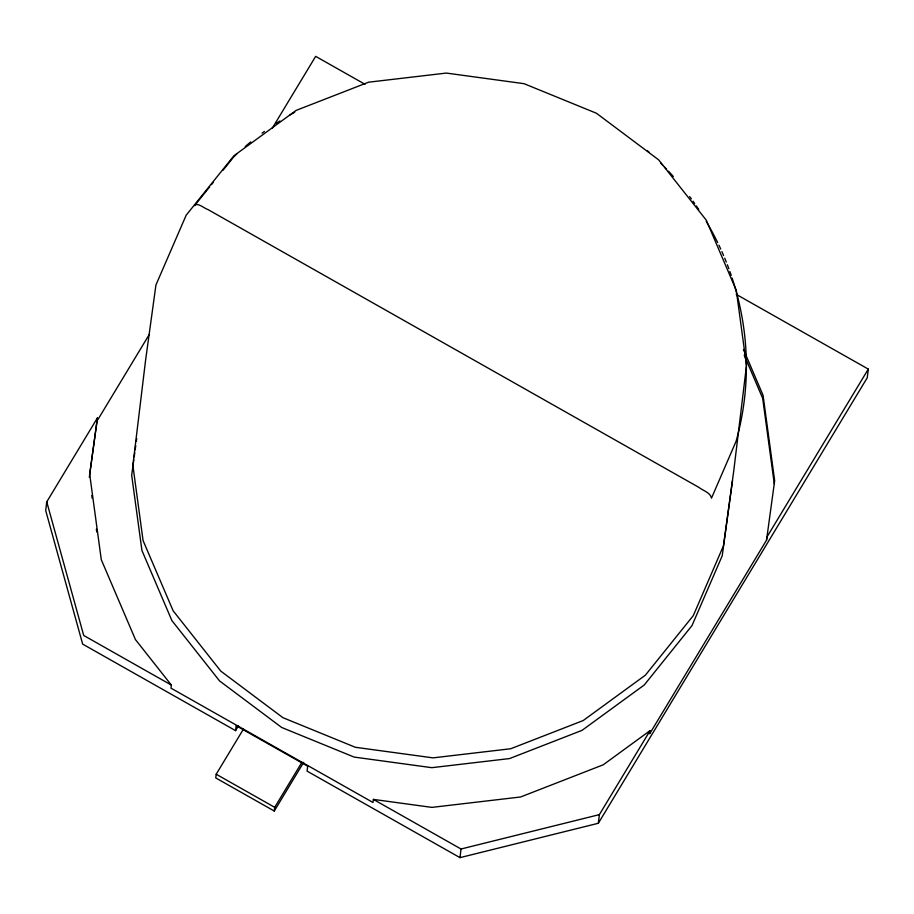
<?xml version="1.0" encoding="UTF-8"?>
<svg xmlns="http://www.w3.org/2000/svg" width="914" height="914" viewBox="0 0 914 914"><rect width="100%" height="100%" fill="white"/><g stroke="black" fill="none" stroke-linecap="round" stroke-linejoin="round"><path stroke-width="1.37" d="M89.321 477.302L97.444 417.881L46.751 501.866L45.7 510.515L82.66 644.107L235.572 730.64L238.508 725.762M97.444 417.881L89.686 474.206L101.294 559.711L135.455 639.594L171.364 685.077L170.998 688.162L373.003 802.481L373.38 799.396L431.922 807.382L520.58 796.985L603.206 764.812L650.083 730.629L649.705 733.725L766.538 540.174L774.661 480.753L763.053 395.259L743.459 349.422M243.387 729.189L216.195 774.227L215.75 777.928L274.269 811.038L303.654 762.356M235.572 730.64L236.166 725.705L307.687 766.172L307.081 771.119L459.993 857.64L598.339 823.263L867.249 377.745L868.3 369.107L736.193 294.342M274.269 811.038L274.714 807.336L301.894 762.299M459.993 857.64L461.033 849.003L373.38 799.396M598.339 823.263L599.39 814.625L650.083 730.629M746.384 366.491L733.725 471.087L723.431 545.887L693.292 615.613L645.364 675.195L583.155 720.563L510.72 748.749L433.019 757.866L355.329 747.275L282.952 717.696L220.811 671.139L173.146 610.803L143.075 540.574L132.873 465.352L145.646 359.785L155.94 284.985L186.159 215.224L233.927 155.768L296.147 110.388L368.593 82.191L446.329 73.074L524.042 83.677L596.454 113.256L658.606 159.824L706.282 220.183L736.227 290.241M766.538 540.174L766.915 537.078L868.3 369.107M133.81 459.708L131.673 475.234L141.944 550.514L171.889 620.572L219.566 680.93L281.729 727.498L354.129 757.078L431.842 767.68L509.578 758.563L582.024 730.366L644.244 684.986L692.024 625.542L722.231 555.769L732.502 480.73M134.198 456.886L134.781 452.647M135.169 449.825L135.752 445.598M136.335 441.359L136.723 438.537M272.303 128.166L315.661 56.36L365.04 84.305M97.067 420.966L149.233 334.535M209.672 186.833L194.568 205.639C197.104 201.788 204.416 208.598 207.981 209.569L698.89 487.379C702.9 490.612 710.578 492.635 711.48 498.176L736.09 441.291A300.592 289.235 6.9 0 0 732.125 278.073M211.454 184.628L213.236 182.412M223.005 170.244L233.676 156.968A300.592 289.235 6.9 0 1 236.76 154.066M461.033 849.003L599.39 814.625M171.364 685.077L83.711 635.47L46.751 501.866M216.195 774.227L274.714 807.336M744.202 355.123L762.687 398.344L774.284 483.837M736.318 290.526L746.498 365.52M91.788 495.514L92.165 498.324M96.358 529.16L96.735 531.959M245.249 146.514A300.592 289.235 6.9 0 1 250.733 141.933M262.078 133.136A300.592 289.235 6.9 0 1 264.409 131.445M276.279 123.31A300.592 289.235 6.9 0 1 279.901 120.979M289.715 115.061A300.592 289.235 6.9 0 1 294.685 112.262M647.203 150.547A300.592 289.235 6.9 0 1 649.317 152.41M660.571 163.012A300.592 289.235 6.9 0 1 662.581 165.034M664.581 167.068A300.592 289.235 6.9 0 1 666.557 169.136M668.522 171.215A300.592 289.235 6.9 0 1 673.355 176.516M689.67 196.567A300.592 289.235 6.9 0 1 691.372 198.886M693.052 201.206A300.592 289.235 6.9 0 1 694.697 203.536M696.319 205.89A300.592 289.235 6.9 0 1 698.707 209.432M706.236 221.417A300.592 289.235 6.9 0 1 717.673 242.587M718.907 245.146A300.592 289.235 6.9 0 1 720.712 249.019M721.889 251.613A300.592 289.235 6.9 0 1 723.591 255.532M724.699 258.148A300.592 289.235 6.9 0 1 726.31 262.101M727.35 264.752A300.592 289.235 6.9 0 1 728.858 268.727M729.829 271.401A300.592 289.235 6.9 0 1 731.223 275.4"/></g></svg>
